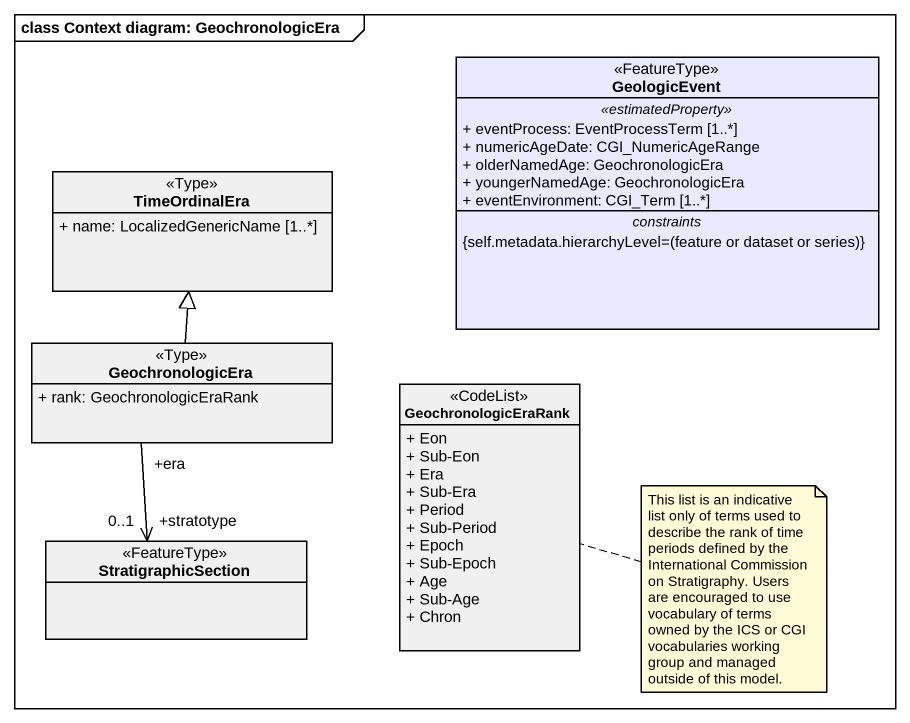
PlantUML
@startuml
mainframe class Context diagram: GeochronologicEra
hide circle
hide empty members
skinparam classAttributeIconSize 0
class GeologicEvent <<FeatureType>> #E9E9FF {
  .. <<estimatedProperty>> ..
  + eventProcess: EventProcessTerm [1..*]
  + numericAgeDate: CGI_NumericAgeRange
  + olderNamedAge: GeochronologicEra
  + youngerNamedAge: GeochronologicEra
  + eventEnvironment: CGI_Term [1..*]
  -- constraints --
  {field} {self.metadata.hierarchyLevel=(feature or dataset or series)}
}
class TimeOrdinalEra <<Type>> #F0F0F0 {
  + name: LocalizedGenericName [1..*]
}
class GeochronologicEra <<Type>> #F0F0F0 {
  + rank: GeochronologicEraRank
}
class GeochronologicEraRank <<CodeList>> #F0F0F0 {
  + Eon
  + Sub-Eon
  + Era
  + Sub-Era
  + Period
  + Sub-Period
  + Epoch
  + Sub-Epoch
  + Age
  + Sub-Age
  + Chron
}
class StratigraphicSection <<FeatureType>> #F0F0F0
GeochronologicEra -up-|> TimeOrdinalEra
GeochronologicEra "+era" --> "+stratotype\n0..1" StratigraphicSection
note right of GeochronologicEraRank : This list is an indicative list only of terms used to describe the rank of time periods defined by the International Commission on Stratigraphy. Users are encouraged to use vocabulary of terms owned by the ICS or CGI vocabularies working group and managed outside of this model.
@enduml
